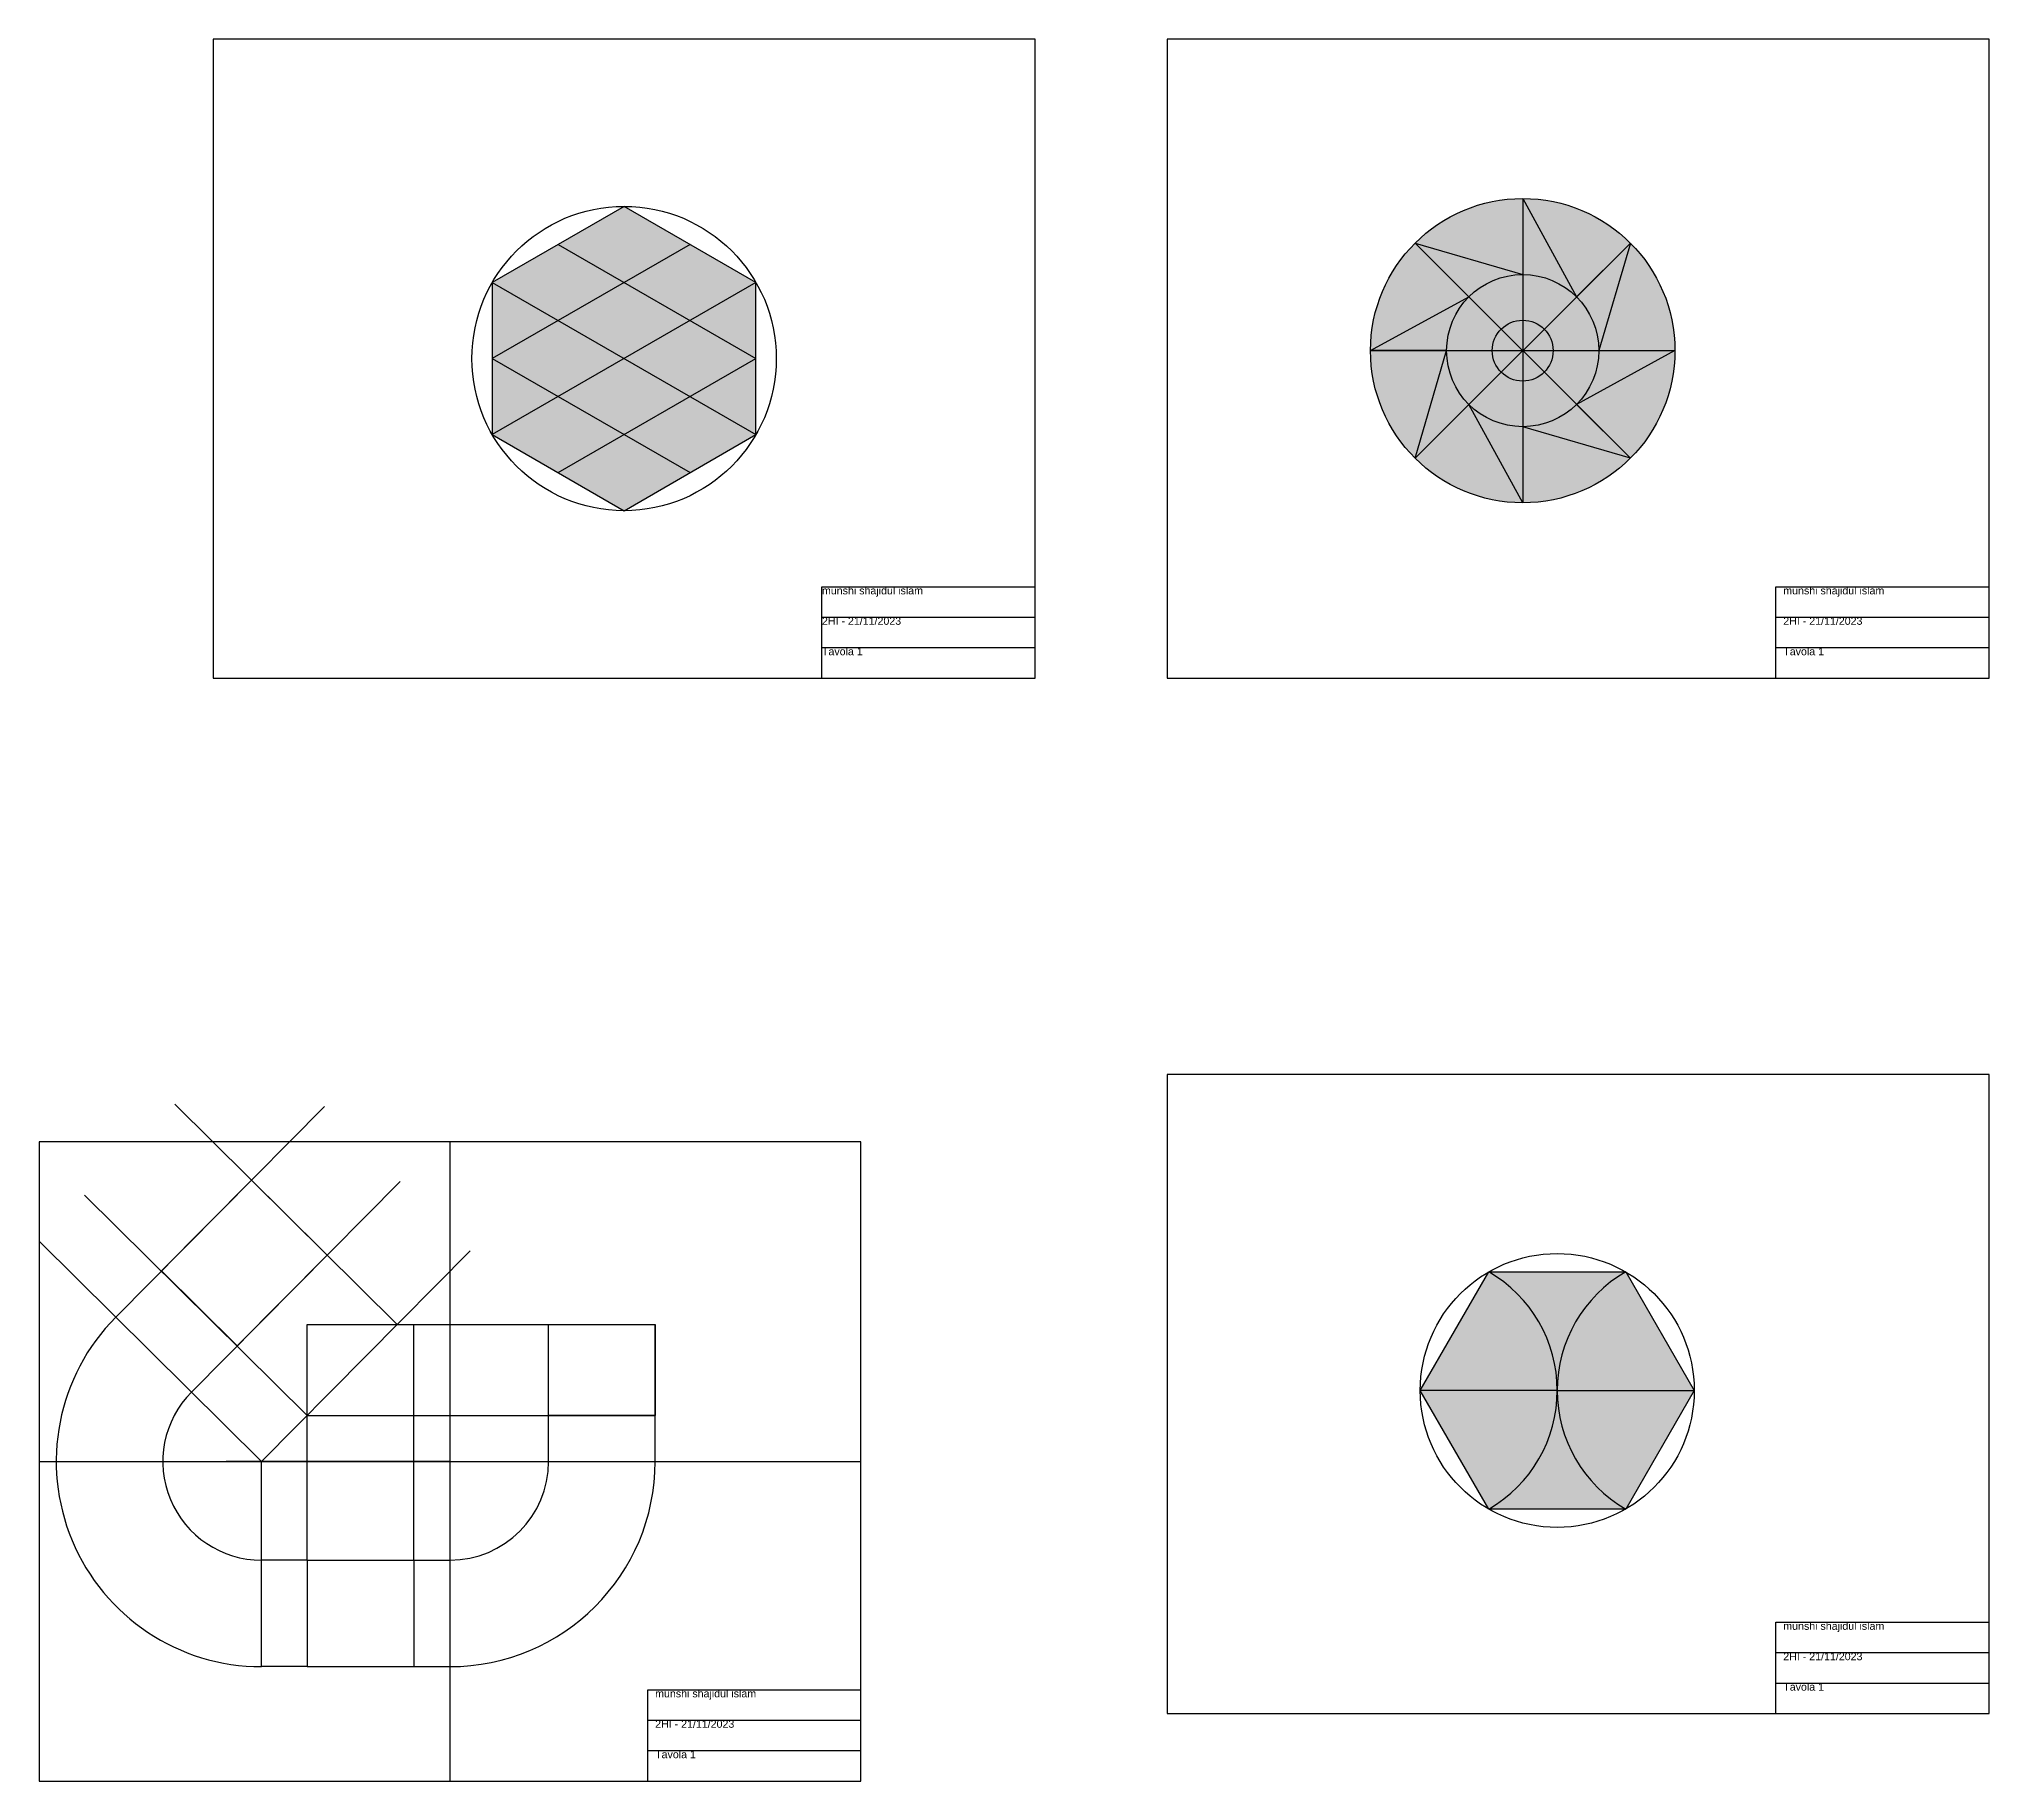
# Model space of a CAD drawing. Header units: millimetres. Extents: x 125 to 2789, y -715 to 698.
# Drawn here: x 125 to 765, y -274 to 299 of the extents above; entities that cross this region are included whole.
import ezdxf

# ---------------------------------------------------------------- set-up
doc = ezdxf.new("R2010")
doc.units = ezdxf.units.MM
for name, color, linetype in [('line di costruzione', 10, 'Continuous'), ('proiez. ortog.', 255, 'Continuous'), ('sezionei', 100, 'Continuous'), ('squadratura', 7, 'Continuous')]:
    doc.layers.add(name, color=color, linetype=linetype)
doc.styles.get("Standard").update_dxf_attribs({"font": 'arial.ttf'})

msp = doc.modelspace()

# ---------------------------------------------------------------- hatches: boundary and pattern name
h = msp.add_hatch(color=103)
h.set_gradient(color1=(0, 0, 255), color2=(255, 255, 0), tint=1, name='INVSPHERICAL')
h.paths.add_polyline_path([(594.6, 214.09), (576.93, 231.77, 0.198912), (562.28, 196.41)])
h.paths.add_polyline_path([(594.6, 214.09), (562.28, 196.41), (587.28, 196.41, -0.198912)])
h.paths.add_polyline_path([(605.21, 203.49), (594.6, 214.09, 0.198912), (587.28, 196.41), (602.28, 196.41, -0.198912)])
h.paths.add_polyline_path([(612.28, 221.41, 0.198912), (594.6, 214.09), (605.21, 203.49, -0.198912), (612.28, 206.41)])
h.paths.add_polyline_path([(612.28, 221.41), (576.93, 231.77), (594.6, 214.09, -0.198912)])
h.paths.add_polyline_path([(612.28, 246.41, 0.198912), (576.93, 231.77), (612.28, 221.41)])
h.paths.add_polyline_path([(612.28, 246.41), (612.28, 221.41, -0.198912), (629.96, 214.09)])
h.paths.add_polyline_path([(647.64, 231.77, 0.198912), (612.28, 246.41), (629.96, 214.09)])
h.paths.add_polyline_path([(629.96, 214.09, 0.198912), (612.28, 221.41), (612.28, 206.41, -0.198912), (619.35, 203.49)])
h.paths.add_polyline_path([(629.96, 214.09), (619.35, 203.49, -0.198912), (622.28, 196.41), (637.28, 196.41, 0.198912)])
h.paths.add_polyline_path([(612.28, 206.41), (612.28, 196.41), (619.35, 203.49, 0.198912)])
h.paths.add_polyline_path([(612.28, 206.41, 0.198912), (605.21, 203.49), (612.28, 196.41)])
h.paths.add_polyline_path([(605.21, 203.49, 0.198912), (602.28, 196.41), (612.28, 196.41)])
h.paths.add_polyline_path([(612.28, 196.41), (602.28, 196.41, 0.198912), (605.21, 189.34)])
h.paths.add_polyline_path([(612.28, 196.41), (612.28, 186.41, 0.198912), (619.35, 189.34)])
h.paths.add_polyline_path([(622.28, 196.41), (612.28, 196.41), (619.35, 189.34, 0.198912)])
h.paths.add_polyline_path([(619.35, 203.49), (612.28, 196.41), (622.28, 196.41, 0.198912)])
h.paths.add_polyline_path([(612.28, 196.41), (605.21, 189.34, 0.198912), (612.28, 186.41)])
h.paths.add_polyline_path([(612.28, 186.41, -0.198912), (605.21, 189.34), (594.6, 178.74, 0.198912), (612.28, 171.41)])
h.paths.add_polyline_path([(605.21, 189.34, -0.198912), (602.28, 196.41), (587.28, 196.41, 0.198912), (594.6, 178.74)])
h.paths.add_polyline_path([(619.35, 189.34, -0.198912), (612.28, 186.41), (612.28, 171.41, 0.198912), (629.96, 178.74)])
h.paths.add_polyline_path([(637.28, 196.41), (622.28, 196.41, -0.198912), (619.35, 189.34), (629.96, 178.74, 0.198912)])
h.paths.add_polyline_path([(647.64, 231.77), (637.28, 196.41), (662.28, 196.41, 0.198912)])
h.paths.add_polyline_path([(647.64, 231.77), (629.96, 214.09, -0.198912), (637.28, 196.41)])
h.paths.add_polyline_path([(662.28, 196.41), (637.28, 196.41, -0.198912), (629.96, 178.74)])
h.paths.add_polyline_path([(662.28, 196.41), (629.96, 178.74), (647.64, 161.06, 0.198912)])
h.paths.add_polyline_path([(629.96, 178.74, -0.198912), (612.28, 171.41), (647.64, 161.06)])
h.paths.add_polyline_path([(612.28, 171.41), (612.28, 146.41, 0.198912), (647.64, 161.06)])
h.paths.add_polyline_path([(612.28, 171.41, -0.198912), (594.6, 178.74), (612.28, 146.41)])
h.paths.add_polyline_path([(594.6, 178.74), (576.93, 161.06, 0.198912), (612.28, 146.41)])
h.paths.add_polyline_path([(587.28, 196.41), (562.28, 196.41, 0.198912), (576.93, 161.06)])
h.paths.add_polyline_path([(594.6, 178.74, -0.198912), (587.28, 196.41), (576.93, 161.06)])
h = msp.add_hatch(color=103)
h.set_gradient(color1=(0, 0, 255), color2=(255, 255, 0), tint=1, name='CURVED')
h.paths.add_polyline_path([(576.93, 231.77), (594.6, 214.09, -0.198912), (612.28, 221.41)])
h.paths.add_polyline_path([(629.96, 214.09), (612.28, 246.41), (612.28, 221.41, -0.198912)])
h.paths.add_polyline_path([(647.64, 231.77), (629.96, 214.09, -0.198912), (637.28, 196.41)])
h.paths.add_polyline_path([(637.28, 196.41, -0.198912), (629.96, 178.74), (662.28, 196.41)])
h.paths.add_polyline_path([(612.28, 171.41), (647.64, 161.06), (629.96, 178.74, -0.198912)])
h.paths.add_polyline_path([(612.28, 171.41, -0.198912), (594.6, 178.74), (612.28, 146.41)])
h.paths.add_polyline_path([(587.28, 196.41), (576.93, 161.06), (594.6, 178.74, -0.198912)])
h.paths.add_polyline_path([(562.28, 196.41), (587.28, 196.41, -0.198912), (594.6, 214.09)])
h = msp.add_hatch(color=103)
h.set_gradient(color1=(34, 52, 110), color2=(255, 255, 0), tint=1, name='SPHERICAL')
h.paths.add_polyline_path([(629.96, 214.09), (619.35, 203.49, -0.198912), (622.28, 196.41), (637.28, 196.41, 0.198912)])
h.paths.add_polyline_path([(637.28, 196.41), (622.28, 196.41, -0.198912), (619.35, 189.34), (629.96, 178.74, 0.198912)])
h.paths.add_polyline_path([(619.35, 189.34, -0.198912), (612.28, 186.41), (612.28, 171.41, 0.198912), (629.96, 178.74)])
h.paths.add_polyline_path([(612.28, 186.41, -0.198912), (605.21, 189.34), (594.6, 178.74, 0.198912), (612.28, 171.41)])
h.paths.add_polyline_path([(605.21, 189.34, -0.198912), (602.28, 196.41), (587.28, 196.41, 0.198912), (594.6, 178.74)])
h.paths.add_polyline_path([(605.21, 203.49), (594.6, 214.09, 0.198912), (587.28, 196.41), (602.28, 196.41, -0.198912)])
h.paths.add_polyline_path([(612.28, 221.41, 0.198912), (594.6, 214.09), (605.21, 203.49, -0.198912), (612.28, 206.41)])
h.paths.add_polyline_path([(629.96, 214.09, 0.198912), (612.28, 221.41), (612.28, 206.41, -0.198912), (619.35, 203.49)])
h.paths.add_polyline_path([(619.35, 203.49, 0.198912), (612.28, 206.41), (612.28, 196.41)])
h.paths.add_polyline_path([(612.28, 206.41, 0.198912), (605.21, 203.49), (612.28, 196.41)])
h.paths.add_polyline_path([(612.28, 196.41), (602.28, 196.41, 0.198912), (605.21, 189.34)])
h.paths.add_polyline_path([(612.28, 196.41), (612.28, 186.41, 0.198912), (619.35, 189.34)])
h.paths.add_polyline_path([(622.28, 196.41), (612.28, 196.41), (619.35, 189.34, 0.198912)])
h.paths.add_polyline_path([(612.28, 196.41), (605.21, 189.34, 0.198912), (612.28, 186.41)])
h.paths.add_polyline_path([(619.35, 203.49), (612.28, 196.41), (622.28, 196.41, 0.198912)])
h.paths.add_polyline_path([(605.21, 203.49, 0.198912), (602.28, 196.41), (612.28, 196.41)])
h.paths.add_polyline_path([(594.6, 214.09), (576.93, 231.77, 0.198912), (562.28, 196.41)])
h.paths.add_polyline_path([(612.28, 246.41, 0.198912), (576.93, 231.77), (612.28, 221.41)])
h.paths.add_polyline_path([(612.28, 246.41), (629.96, 214.09), (647.64, 231.77, 0.198912)])
h.paths.add_polyline_path([(647.64, 231.77), (637.28, 196.41), (662.28, 196.41, 0.198912)])
h.paths.add_polyline_path([(662.28, 196.41), (629.96, 178.74), (647.64, 161.06, 0.198912)])
h.paths.add_polyline_path([(612.28, 171.41), (612.28, 146.41, 0.198912), (647.64, 161.06)])
h.paths.add_polyline_path([(594.6, 178.74), (576.93, 161.06, 0.198912), (612.28, 146.41)])
h.paths.add_polyline_path([(587.28, 196.41), (562.28, 196.41, 0.198912), (576.93, 161.06)])
h = msp.add_hatch(color=103)
h.set_gradient(color1=(39, 118, 187), color2=(229, 232, 120), tint=1, name='SPHERICAL')
h.paths.add_polyline_path([(629.96, 214.09), (619.35, 203.49, -0.198912), (622.28, 196.41), (637.28, 196.41, 0.198912)])
h.paths.add_polyline_path([(629.96, 214.09, 0.198912), (612.28, 221.41), (612.28, 206.41, -0.198912), (619.35, 203.49)])
h.paths.add_polyline_path([(612.28, 221.41, 0.198912), (594.6, 214.09), (605.21, 203.49, -0.198912), (612.28, 206.41)])
h.paths.add_polyline_path([(594.6, 214.09, 0.198912), (587.28, 196.41), (602.28, 196.41, -0.198912), (605.21, 203.49)])
h.paths.add_polyline_path([(602.28, 196.41), (587.28, 196.41, 0.198912), (594.6, 178.74), (605.21, 189.34, -0.198912)])
h.paths.add_polyline_path([(612.28, 186.41, -0.198912), (605.21, 189.34), (594.6, 178.74, 0.198912), (612.28, 171.41)])
h.paths.add_polyline_path([(619.35, 189.34, -0.198912), (612.28, 186.41), (612.28, 171.41, 0.198912), (629.96, 178.74)])
h.paths.add_polyline_path([(637.28, 196.41), (622.28, 196.41, -0.198912), (619.35, 189.34), (629.96, 178.74, 0.198912)])
h = msp.add_hatch(color=103)
h.set_gradient(color1=(39, 118, 187), color2=(34, 52, 110), tint=1, name='INVSPHERICAL')
h.paths.add_polyline_path([(612.28, 206.41, 0.198912), (605.21, 203.49), (612.28, 196.41)])
h.paths.add_polyline_path([(619.35, 203.49, 0.198912), (612.28, 206.41), (612.28, 196.41)])
h.paths.add_polyline_path([(619.35, 203.49), (612.28, 196.41), (622.28, 196.41, 0.198912)])
h.paths.add_polyline_path([(622.28, 196.41), (612.28, 196.41), (619.35, 189.34, 0.198912)])
h.paths.add_polyline_path([(612.28, 196.41), (612.28, 186.41, 0.198912), (619.35, 189.34)])
h.paths.add_polyline_path([(612.28, 196.41), (605.21, 189.34, 0.198912), (612.28, 186.41)])
h.paths.add_polyline_path([(612.28, 196.41), (602.28, 196.41, 0.198912), (605.21, 189.34)])
h.paths.add_polyline_path([(605.21, 203.49, 0.198912), (602.28, 196.41), (612.28, 196.41)])
h = msp.add_hatch(color=256)
h.set_gradient(color1=(39, 118, 187), color2=(34, 52, 110), tint=1, name='INVSPHERICAL')
h.paths.add_polyline_path([(601.12, -106.32), (578.62, -145.29), (623.62, -145.29, 0.267949)])
h.paths.add_polyline_path([(646.12, -106.32), (601.12, -106.32, -0.267949), (623.62, -145.29, -0.267949)])
h.paths.add_polyline_path([(646.12, -106.32, 0.267949), (623.62, -145.29), (668.62, -145.29)])
h.paths.add_polyline_path([(668.62, -145.29), (623.62, -145.29, 0.267949), (646.12, -184.26)])
h.paths.add_polyline_path([(623.62, -145.29), (578.62, -145.29), (601.12, -184.26, 0.267949)])
h.paths.add_polyline_path([(623.62, -145.29, -0.267949), (601.12, -184.26), (646.12, -184.26, -0.267949)])
at = {"layer": 'squadratura'}
h = msp.add_hatch(color=256, dxfattribs=at)
h.set_gradient(color1=(0, 0, 255), color2=(255, 255, 0), tint=1, name='CYLINDER')
h.paths.add_polyline_path([(338.72, 231.32), (317.07, 243.82), (295.42, 231.32), (317.07, 218.82)])
h.paths.add_polyline_path([(338.72, 231.32), (317.07, 218.82), (338.72, 206.32), (360.37, 218.82)])
h.paths.add_polyline_path([(317.07, 218.82), (295.42, 206.32), (317.07, 193.82), (338.72, 206.32)])
h.paths.add_polyline_path([(295.42, 231.32), (273.77, 218.82), (295.42, 206.32), (317.07, 218.82)])
h.paths.add_polyline_path([(295.42, 206.32), (273.77, 193.82), (295.42, 181.32), (317.07, 193.82)])
h.paths.add_polyline_path([(317.07, 193.82), (295.42, 181.32), (317.07, 168.82), (338.72, 181.32)])
h.paths.add_polyline_path([(295.42, 206.32), (273.77, 218.82), (273.77, 193.82)])
h.paths.add_polyline_path([(295.42, 181.32), (273.77, 168.82), (295.42, 156.32), (317.07, 168.82)])
h.paths.add_polyline_path([(360.37, 193.82), (338.72, 206.32), (317.07, 193.82), (338.72, 181.32)])
h.paths.add_polyline_path([(360.37, 218.82), (338.72, 206.32), (360.37, 193.82)])
h.paths.add_polyline_path([(360.37, 193.82), (338.72, 181.32), (360.37, 168.82)])
h.paths.add_polyline_path([(338.72, 181.32), (317.07, 168.82), (338.72, 156.32), (360.37, 168.82)])
h.paths.add_polyline_path([(338.72, 156.32), (317.07, 168.82), (295.42, 156.32), (317.07, 143.82)])
h.paths.add_polyline_path([(273.77, 193.82), (273.77, 168.82), (295.42, 181.32)])

# ---------------------------------------------------------------- linework, layer by layer
for p, q in [((578.62, -145.29), (601.12, -106.32)), ((601.12, -106.32), (646.12, -106.32)), ((646.12, -106.32), (668.62, -145.29)), ((623.62, -145.29), (578.62, -145.29)), ((601.12, -184.26), (578.62, -145.29)), ((623.62, -145.29), (668.62, -145.29)), ((668.62, -145.29), (646.12, -184.26)), ((646.12, -184.26), (601.12, -184.26))]:
    msp.add_line(p, q)
msp.add_circle((623.62, -145.29), 45)
msp.add_circle((623.62, -145.29), 45)
for centre, start, end in [((578.62, -145.29), 300, 60), ((668.62, -145.29), 120, 240)]:
    msp.add_arc(centre, 45, start, end)
at = {"layer": 'line di costruzione'}
for p, q in [((242.53, -123.63), (169.44, -51.2)), ((150.04, -121.17), (218.63, -51.96)), ((174.91, -145.81), (243.49, -76.59)), ((212.94, -153.49), (139.85, -81.06)), ((197.94, -168.63), (124.85, -96.2)), ((197.94, -168.63), (266.52, -99.42)), ((247.94, -123.63), (292.27, -123.63)), ((212.94, -153.49), (327.27, -153.49)), ((197.94, -236.05), (197.94, -168.63)), ((212.94, -201.05), (212.94, -168.63)), ((247.94, -201.05), (247.94, -168.63)), ((212.94, -201.05), (197.94, -201.05)), ((247.94, -201.05), (259.85, -201.05)), ((212.94, -236.05), (197.94, -236.05)), ((247.94, -236.05), (259.85, -236.05))]:
    msp.add_line(p, q, dxfattribs=at)
for centre, radius, start, end in [((197.94, -168.63), 67.42, 135.26002, 270), ((197.94, -168.63), 32.42, 135.26002, 270), ((259.85, -168.63), 32.42, 270, 0), ((259.85, -168.63), 67.42, 270, 0)]:
    msp.add_arc(centre, radius, start, end, dxfattribs=at)
at = {"layer": 'proiez. ortog.'}
for p, q in [((212.94, -168.63), (212.94, -123.63)), ((212.94, -123.63), (247.94, -123.63)), ((247.94, -168.63), (247.94, -123.63)), ((292.27, -168.63), (292.27, -123.63)), ((292.27, -123.63), (327.27, -123.63)), ((327.27, -168.63), (327.27, -123.63)), ((212.94, -201.05), (212.94, -236.05)), ((212.94, -201.05), (247.94, -201.05)), ((247.94, -201.05), (247.94, -236.05)), ((212.94, -236.05), (247.94, -236.05))]:
    msp.add_line(p, q, dxfattribs=at)
at = {"layer": 'sezionei'}
for p, q in [((165.04, -106.03), (194.64, -76.17)), ((194.64, -76.17), (219.5, -100.81)), ((219.5, -100.81), (189.91, -130.67)), ((189.91, -130.67), (165.04, -106.03)), ((212.94, -153.49), (212.94, -123.63)), ((212.94, -123.63), (242.53, -123.63)), ((292.27, -123.63), (327.27, -123.63)), ((292.27, -153.49), (292.27, -123.63)), ((327.27, -123.63), (327.27, -153.49)), ((327.27, -153.49), (292.27, -153.49))]:
    msp.add_line(p, q, dxfattribs=at)
at = {"layer": 'squadratura'}
for p, q in [((612.28, 246.41), (612.28, 146.41)), ((338.72, 231.32), (273.77, 193.82)), ((295.42, 231.32), (360.37, 193.82)), ((576.93, 161.06), (647.64, 231.77)), ((576.93, 231.77), (647.64, 161.06)), ((273.77, 218.82), (360.37, 168.82)), ((360.37, 218.82), (273.77, 168.82)), ((273.77, 193.82), (338.72, 156.32)), ((295.42, 156.32), (360.37, 193.82)), ((562.28, 196.41), (662.28, 196.41)), ((382.07, 88.82), (382.07, 118.82)), ((382.07, 118.82), (452.07, 118.82)), ((695.47, 88.82), (695.47, 118.82)), ((695.47, 118.82), (765.47, 118.82)), ((695.47, 88.82), (695.47, 118.82)), ((695.47, 118.82), (765.47, 118.82)), ((382.07, 108.82), (452.07, 108.82)), ((695.47, 108.82), (765.47, 108.82)), ((695.47, 108.82), (765.47, 108.82)), ((382.07, 98.82), (452.07, 98.82)), ((695.47, 98.82), (765.47, 98.82)), ((695.47, 98.82), (765.47, 98.82)), ((259.85, -63.63), (259.85, -273.63)), ((124.85, -168.63), (394.85, -168.63)), ((259.85, -168.63), (186.3, -168.63)), ((695.47, -251.44), (695.47, -221.44)), ((695.47, -221.44), (765.47, -221.44)), ((695.47, -231.44), (765.47, -231.44)), ((695.47, -241.44), (765.47, -241.44)), ((324.85, -273.63), (324.85, -243.63)), ((324.85, -243.63), (394.85, -243.63)), ((324.85, -253.63), (394.85, -253.63)), ((324.85, -263.63), (394.85, -263.63))]:
    msp.add_line(p, q, dxfattribs=at)
for points in [[(182.07, 88.82), (452.07, 88.82), (452.07, 298.82), (182.07, 298.82), (182.07, 88.82)], [(495.47, 88.82), (765.47, 88.82), (765.47, 298.82), (495.47, 298.82), (495.47, 88.82)], [(495.47, 88.82), (765.47, 88.82), (765.47, 298.82), (495.47, 298.82), (495.47, 88.82)], [(612.28, 246.41), (629.96, 214.09), (647.64, 231.77), (637.28, 196.41), (662.28, 196.41), (629.96, 178.74), (647.64, 161.06), (612.28, 171.41), (612.28, 146.41), (594.6, 178.74), (576.93, 161.06), (587.28, 196.41)], [(562.28, 196.41), (594.6, 214.09), (576.93, 231.77), (612.28, 221.41), (612.28, 221.41)], [(576.93, 161.06), (587.28, 196.41), (562.28, 196.41), (594.6, 214.09)], [(495.47, -251.44), (765.47, -251.44), (765.47, -41.44), (495.47, -41.44), (495.47, -251.44)], [(124.85, -273.63), (394.85, -273.63), (394.85, -63.63), (124.85, -63.63), (124.85, -273.63)]]:
    msp.add_lwpolyline(points, dxfattribs=at)
msp.add_lwpolyline([(360.37, 218.82), (317.07, 243.82), (273.77, 218.82), (273.77, 168.82), (317.07, 143.82), (360.37, 168.82)], close=True, dxfattribs=at)
for centre, radius in [((317.07, 193.82), 50), ((612.28, 196.41), 50), ((612.28, 196.41), 25), ((612.28, 196.41), 10)]:
    msp.add_circle(centre, radius, dxfattribs=at)

# ---------------------------------------------------------------- texts
at = {"layer": 'squadratura', "char_height": 2.5, "attachment_point": 1}
for s, insert in [('munshi shajidul islam', (382.07, 118.82)), ('munshi shajidul islam', (697.88, 118.82)), ('munshi shajidul islam', (697.88, 118.82)), ('2HI - 21/11/2023', (382.07, 108.82)), ('2HI - 21/11/2023', (697.88, 108.82)), ('2HI - 21/11/2023', (697.88, 108.82)), ('Tavola 1', (382.07, 98.82)), ('Tavola 1', (697.88, 98.82)), ('Tavola 1', (697.88, 98.82)), ('munshi shajidul islam', (697.88, -221.44)), ('2HI - 21/11/2023', (697.88, -231.44)), ('Tavola 1', (697.88, -241.44)), ('munshi shajidul islam', (327.26, -243.63)), ('2HI - 21/11/2023', (327.26, -253.63)), ('Tavola 1', (327.26, -263.63))]:
    msp.add_mtext_dynamic_manual_height_columns(s, width=70, gutter_width=12.5, heights=[0], dxfattribs=dict(at, insert=insert))

doc.saveas('drawing.dxf')
